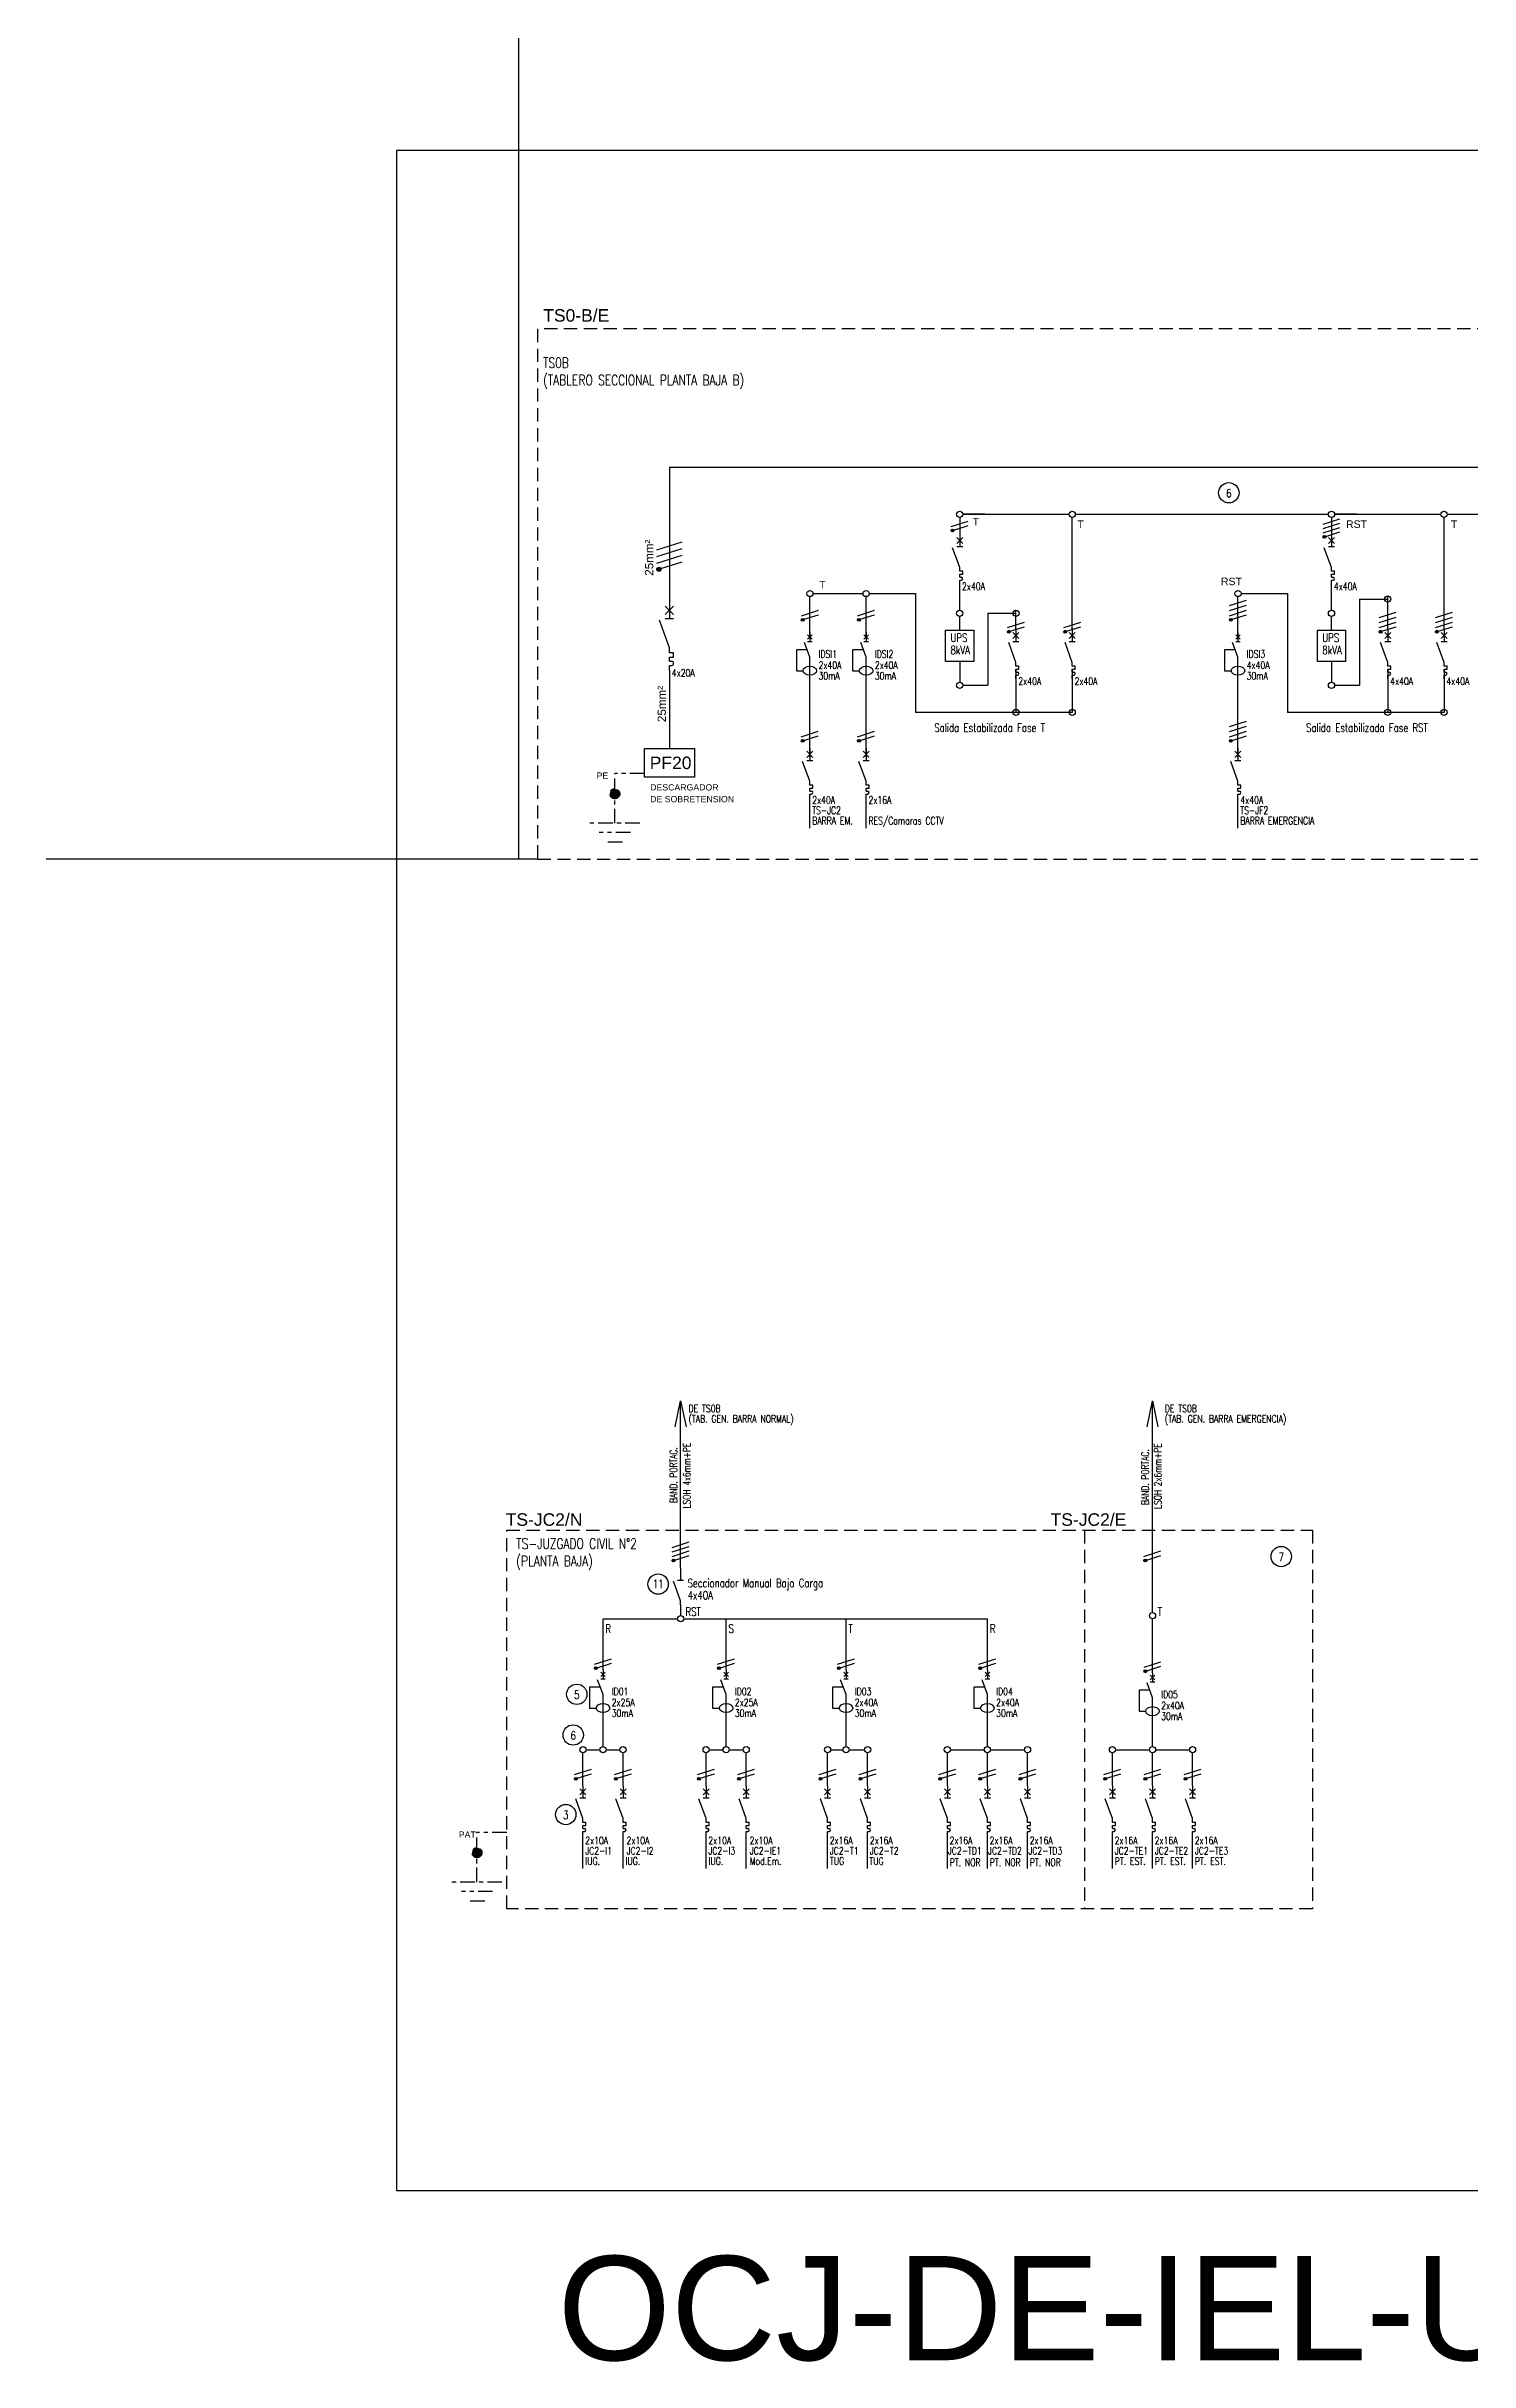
# Model space of a CAD drawing. Extents: x 3521 to 3783, y 1252 to 1654.
# Drawn here: x 3678.9 to 3713.1, y 1383.4 to 1438.9 of the extents above; entities that cross this region are included whole.
import ezdxf
from ezdxf.enums import TextEntityAlignment as Align

# ---------------------------------------------------------------- set-up
doc = ezdxf.new("R2010")
doc.units = 0
doc.linetypes.add('OCJ-ESQUEMAS UNIFILARES-CORREGIDOS IDO-REV.br$0$DASHED', pattern=[19.05, 12.7, -6.35])
doc.linetypes.add('OCJ-ESQUEMAS UNIFILARES-CORREGIDOS IDO-REV.br$0$EJE_5', pattern=[7.1, 5, -1, 0.1, -1])
for name, color, linetype in [('OCJ-ESQUEMAS UNIFILARES-CORREGIDOS IDO-REV.br$0$00-IE', 1, 'Continuous'), ('OCJ-ESQUEMAS UNIFILARES-CORREGIDOS IDO-REV.br$0$00-IE-CABLES', 10, 'Continuous'), ('OCJ-ESQUEMAS UNIFILARES-CORREGIDOS IDO-REV.br$0$01-ELE-APARATOS', 170, 'Continuous'), ('OCJ-ESQUEMAS UNIFILARES-CORREGIDOS IDO-REV.br$0$CABLES', 10, 'Continuous'), ('OCJ-ESQUEMAS UNIFILARES-CORREGIDOS IDO-REV.br$0$ELECTRIC', 4, 'Continuous'), ('OCJ-ESQUEMAS UNIFILARES-CORREGIDOS IDO-REV.br$0$NOMBRE DE PLANOS', 6, 'Continuous'), ('OCJ-ESQUEMAS UNIFILARES-CORREGIDOS IDO-REV.br$0$PAT', 80, 'Continuous'), ('OCJ-ESQUEMAS UNIFILARES-CORREGIDOS IDO-REV.br$0$TEXTO', 7, 'Continuous'), ('OCJ-ESQUEMAS UNIFILARES-CORREGIDOS IDO-REV.br$0$Textos', 4, 'Continuous')]:
    doc.layers.add(name, color=color, linetype=linetype)
doc.styles.add('OCJ-ESQUEMAS UNIFILARES-CORREGIDOS IDO-REV.br$0$ARIAL', font='arial.ttf', dxfattribs={"height": 0.2})
doc.styles.add('OCJ-ESQUEMAS UNIFILARES-CORREGIDOS IDO-REV.br$0$COTAS', font='sanss___.ttf', dxfattribs={"width": 0.7})
doc.styles.add('OCJ-ESQUEMAS UNIFILARES-CORREGIDOS IDO-REV.br$0$Electricidad', font='ROMANS.SHX', dxfattribs={"width": 0.75, "height": 0.175})
doc.styles.add('OCJ-ESQUEMAS UNIFILARES-CORREGIDOS IDO-REV.br$0$Standard', font='arial.ttf')

# ---------------------------------------------------------------- blocks, each defined once
blk = doc.blocks.new('OCJ-ESQUEMAS UNIFILARES-CORREGIDOS IDO-REV.br$0$Unif-Interruptor-Term')
for p, q in [((0, -1.013), (0.045, -1.013)), ((0, -1.103), (0.045, -1.103))]:
    blk.add_line(p, q)
for points in [[(-0.09, 0.177), (0.09, -0.003)], [(-0.09, -0.003), (0.09, 0.177)], [(0, 0.267), (0, -0.093)], [(0, -0.72), (-0.215, -0.128)], [(-0.09, -0.093), (0.09, -0.093)], [(0, -0.833), (0, -0.72)], [(0, -0.923), (0.09, -0.923), (0.09, -0.833), (0, -0.833)], [(0, -1.013), (0, -0.923)], [(0, -1.215), (0, -1.103)]]:
    blk.add_lwpolyline(points)
blk.add_arc((0.045, -1.058), 0.045, 270, 90)
blk = doc.blocks.new('OCJ-ESQUEMAS UNIFILARES-CORREGIDOS IDO-REV.br$0$Unif-Interruptor-Dif')
for points in [[(-0.068, 0.11), (0.068, -0.025)], [(-0.068, -0.025), (0.068, 0.11)], [(0, 0.177), (0, -0.093)], [(-0.081, -0.343), (-0.405, -0.343), (-0.405, -0.97), (-0.202, -0.97)], [(0, -0.565), (-0.162, -0.121)], [(-0.068, -0.093), (0.068, -0.093)], [(0, -1.308), (0, -0.565)]]:
    blk.add_lwpolyline(points)
blk.add_ellipse((0, -0.97), major_axis=(0.203, 0), ratio=0.670814)
blk = doc.blocks.new('OCJ-ESQUEMAS UNIFILARES-CORREGIDOS IDO-REV.br$0$ITM')
at = {"layer": 'OCJ-ESQUEMAS UNIFILARES-CORREGIDOS IDO-REV.br$0$01-ELE-APARATOS'}
for p, q in [((0, 0.225), (0.05, 0.225)), ((0, 0.125), (0.05, 0.125))]:
    blk.add_line(p, q, dxfattribs=at)
for points in [[(0, 0.55), (-0.239, 1.208)], [(-0.1, 1.55), (0.1, 1.35)], [(-0.1, 1.35), (0.1, 1.55)], [(-0.1, 1.25), (0.1, 1.25)], [(0, 1.65), (0, 1.25)], [(0, 0.425), (0, 0.55)], [(0, 0.325), (0.1, 0.325), (0.1, 0.425), (0, 0.425)], [(0, 0.225), (0, 0.325)], [(0, 0), (0, 0.125)]]:
    blk.add_lwpolyline(points, dxfattribs=at)
blk.add_arc((0.05, 0.175), 0.05, 270, 90, dxfattribs=at)
blk = doc.blocks.new('OCJ-ESQUEMAS UNIFILARES-CORREGIDOS IDO-REV.br$0$A$C7AFF483F')
for points in [[(0, 0.09), (-0.172, 0.564)], [(-0.072, 0.592), (0.072, 0.592)], [(0, 0.88), (0, 0.592)], [(0, 0), (0, 0.09)]]:
    blk.add_lwpolyline(points)

msp = doc.modelspace()

# ---------------------------------------------------------------- hatches: boundary and pattern name
at = {"layer": 'OCJ-ESQUEMAS UNIFILARES-CORREGIDOS IDO-REV.br$0$00-IE-CABLES'}
for points in [[(3700.627, 1427.279, 1), (3700.682, 1427.318, 1)], [(3709.549, 1427.128, 1), (3709.603, 1427.168, 1)], [(3697.033, 1425.14, 1), (3697.088, 1425.179, 1)], [(3698.383, 1425.14, 1), (3698.438, 1425.179, 1)], [(3707.304, 1425.14, 1), (3707.359, 1425.179, 1)], [(3701.977, 1424.853, 1), (3702.032, 1424.892, 1)], [(3703.327, 1424.853, 1), (3703.382, 1424.892, 1)], [(3710.899, 1424.853, 1), (3710.953, 1424.892, 1)], [(3712.249, 1424.853, 1), (3712.303, 1424.892, 1)], [(3697.032, 1422.237, 1), (3697.086, 1422.277, 1)], [(3698.382, 1422.237, 1), (3698.436, 1422.277, 1)], [(3707.303, 1422.237, 1), (3707.358, 1422.277, 1)], [(3693.931, 1402.575, 1), (3693.986, 1402.615, 1)], [(3705.252, 1402.575, 1), (3705.307, 1402.615, 1)], [(3692.07, 1399.992, 1), (3692.125, 1400.031, 1)], [(3695.024, 1399.992, 1), (3695.079, 1400.031, 1)], [(3697.901, 1399.992, 1), (3697.956, 1400.031, 1)], [(3701.294, 1399.992, 1), (3701.348, 1400.031, 1)], [(3705.254, 1399.917, 1), (3705.308, 1399.957, 1)], [(3691.589, 1397.339, 1), (3691.644, 1397.379, 1)], [(3692.551, 1397.339, 1), (3692.606, 1397.379, 1)], [(3694.543, 1397.339, 1), (3694.598, 1397.379, 1)], [(3695.505, 1397.339, 1), (3695.56, 1397.379, 1)], [(3697.457, 1397.339, 1), (3697.512, 1397.379, 1)], [(3698.419, 1397.339, 1), (3698.474, 1397.379, 1)], [(3700.332, 1397.339, 1), (3700.387, 1397.379, 1)], [(3701.294, 1397.339, 1), (3701.348, 1397.379, 1)], [(3702.255, 1397.339, 1), (3702.31, 1397.379, 1)], [(3704.292, 1397.339, 1), (3704.347, 1397.379, 1)], [(3705.254, 1397.339, 1), (3705.308, 1397.379, 1)], [(3706.216, 1397.339, 1), (3706.27, 1397.379, 1)]]:
    msp.add_hatch(color=256, dxfattribs=at).paths.add_polyline_path(points)
at = {"layer": 'OCJ-ESQUEMAS UNIFILARES-CORREGIDOS IDO-REV.br$0$CABLES'}
msp.add_hatch(color=256, dxfattribs=at).paths.add_polyline_path([(3693.65, 1426.401, 1), (3693.569, 1426.342, 1)])
at = {"layer": 'OCJ-ESQUEMAS UNIFILARES-CORREGIDOS IDO-REV.br$0$PAT', "linetype": 'OCJ-ESQUEMAS UNIFILARES-CORREGIDOS IDO-REV.br$0$EJE_5', "ltscale": 0.07}
h = msp.add_hatch(color=256, dxfattribs=at)
h.paths.add_polyline_path([(3692.431, 1420.986), (3692.671, 1420.986, 1)])
h.paths.add_polyline_path([(3692.671, 1420.986), (3692.551, 1420.986), (3692.551, 1420.866, 0.414214)])
h.paths.add_polyline_path([(3692.551, 1420.986), (3692.431, 1420.986, 0.414214), (3692.551, 1420.866)])
h = msp.add_hatch(color=256, dxfattribs=at)
h.paths.add_polyline_path([(3689.125, 1395.585), (3689.365, 1395.585, 1)])
h.paths.add_polyline_path([(3689.365, 1395.585), (3689.245, 1395.585), (3689.245, 1395.465, 0.414214)])
h.paths.add_polyline_path([(3689.245, 1395.585), (3689.125, 1395.585, 0.414214), (3689.245, 1395.465)])

# ---------------------------------------------------------------- linework, layer by layer
at = {"layer": 'OCJ-ESQUEMAS UNIFILARES-CORREGIDOS IDO-REV.br$0$00-IE'}
for p, q in [((3693.863, 1428.812), (3693.863, 1425.589)), ((3721.172, 1428.812), (3693.863, 1428.812)), ((3693.863, 1423.939), (3693.863, 1422.068))]:
    msp.add_line(p, q, dxfattribs=at)
at = {"layer": 'OCJ-ESQUEMAS UNIFILARES-CORREGIDOS IDO-REV.br$0$00-IE-CABLES'}
for p, q in [((3690.241, 1635.151), (3690.241, 1419.418)), ((3700.826, 1427.615), (3700.826, 1426.988)), ((3700.9, 1427.689), (3703.452, 1427.689)), ((3701.427, 1427.689), (3700.9, 1427.689)), ((3703.526, 1424.913), (3703.526, 1427.615)), ((3703.6, 1427.689), (3709.673, 1427.689)), ((3709.747, 1427.615), (3709.747, 1426.988)), ((3709.822, 1427.689), (3711.023, 1427.689)), ((3710.348, 1427.689), (3709.822, 1427.689)), ((3709.967, 1427.689), (3712.373, 1427.689)), ((3712.447, 1424.913), (3712.447, 1427.615)), ((3712.522, 1427.689), (3715.073, 1427.689)), ((3697.232, 1424.713), (3697.232, 1425.715)), ((3697.306, 1425.789), (3698.507, 1425.789)), ((3698.582, 1424.713), (3698.582, 1425.715)), ((3698.656, 1425.789), (3699.766, 1425.789)), ((3699.766, 1425.789), (3699.766, 1422.938)), ((3700.826, 1425.388), (3700.826, 1426.09)), ((3707.503, 1424.713), (3707.503, 1425.715)), ((3707.577, 1425.789), (3708.688, 1425.789)), ((3708.688, 1425.789), (3708.688, 1422.938)), ((3709.747, 1425.388), (3709.747, 1426.09)), ((3711.097, 1424.913), (3711.097, 1425.73)), ((3700.826, 1424.913), (3700.826, 1425.24)), ((3701.501, 1425.314), (3702.176, 1425.314)), ((3701.501, 1425.314), (3701.501, 1423.587)), ((3702.176, 1424.913), (3702.176, 1425.388)), ((3709.747, 1424.913), (3709.747, 1425.24)), ((3710.422, 1425.656), (3711.097, 1425.656)), ((3710.422, 1425.656), (3710.422, 1423.587)), ((3700.826, 1424.162), (3700.826, 1423.662)), ((3709.747, 1424.162), (3709.747, 1423.662)), ((3697.23, 1421.862), (3697.232, 1423.667)), ((3698.58, 1421.862), (3698.582, 1423.667)), ((3700.9, 1423.587), (3701.501, 1423.587)), ((3702.176, 1423.962), (3702.176, 1422.938)), ((3703.526, 1423.962), (3703.526, 1422.938)), ((3707.502, 1421.862), (3707.503, 1423.667)), ((3709.822, 1423.587), (3710.422, 1423.587)), ((3711.097, 1423.962), (3711.097, 1422.938)), ((3712.447, 1423.962), (3712.447, 1422.938)), ((3703.526, 1422.938), (3699.766, 1422.938)), ((3702.176, 1422.938), (3702.102, 1422.938)), ((3703.526, 1422.938), (3703.452, 1422.938)), ((3703.526, 1422.938), (3703.452, 1422.938)), ((3712.447, 1422.938), (3708.688, 1422.938)), ((3711.097, 1422.938), (3711.023, 1422.938)), ((3712.447, 1422.938), (3712.373, 1422.938)), ((3712.447, 1422.938), (3712.373, 1422.938)), ((3697.23, 1420.162), (3697.23, 1420.964)), ((3698.58, 1420.162), (3698.58, 1420.964)), ((3707.502, 1420.162), (3707.502, 1420.964)), ((3690.698, 1419.418), (3678.912, 1419.418)), ((3694.13, 1402.413), (3694.13, 1406.42)), ((3705.453, 1401.346), (3705.453, 1406.42)), ((3694.13, 1401.533), (3694.13, 1401.272)), ((3692.269, 1399.971), (3692.269, 1401.198)), ((3692.269, 1401.198), (3694.056, 1401.198)), ((3694.203, 1401.198), (3701.492, 1401.198)), ((3695.223, 1399.971), (3695.223, 1401.198)), ((3698.1, 1399.971), (3698.1, 1401.198)), ((3701.492, 1399.971), (3701.492, 1401.198)), ((3705.453, 1399.897), (3705.453, 1401.198)), ((3692.269, 1398.129), (3692.269, 1398.931)), ((3695.223, 1398.129), (3695.223, 1398.931)), ((3698.1, 1398.129), (3698.1, 1398.931)), ((3701.492, 1398.129), (3701.492, 1398.931)), ((3705.453, 1398.129), (3705.453, 1398.857)), ((3691.788, 1397.193), (3691.788, 1397.981)), ((3691.862, 1398.055), (3692.195, 1398.055)), ((3692.343, 1398.055), (3692.676, 1398.055)), ((3692.75, 1397.193), (3692.75, 1397.981)), ((3694.742, 1397.193), (3694.742, 1397.981)), ((3694.816, 1398.055), (3695.149, 1398.055)), ((3695.297, 1398.055), (3695.629, 1398.055)), ((3695.704, 1397.193), (3695.704, 1397.981)), ((3697.656, 1397.193), (3697.656, 1397.981)), ((3697.73, 1398.055), (3698.026, 1398.055)), ((3698.174, 1398.055), (3698.544, 1398.055)), ((3698.618, 1397.193), (3698.618, 1397.981)), ((3700.531, 1397.193), (3700.531, 1397.981)), ((3700.605, 1398.055), (3701.418, 1398.055)), ((3701.492, 1397.193), (3701.492, 1397.981)), ((3701.566, 1398.055), (3702.38, 1398.055)), ((3702.454, 1397.193), (3702.454, 1397.981)), ((3704.491, 1397.193), (3704.491, 1397.981)), ((3704.565, 1398.055), (3705.378, 1398.055)), ((3705.453, 1397.193), (3705.453, 1397.981)), ((3705.527, 1398.055), (3706.34, 1398.055)), ((3706.414, 1397.193), (3706.414, 1397.981)), ((3691.788, 1395.205), (3691.788, 1396.007)), ((3692.75, 1395.205), (3692.75, 1396.007)), ((3694.742, 1395.205), (3694.742, 1396.007)), ((3695.704, 1395.205), (3695.704, 1396.007)), ((3697.656, 1395.205), (3697.656, 1396.007)), ((3698.618, 1395.205), (3698.618, 1396.007)), ((3700.531, 1395.205), (3700.531, 1396.007)), ((3701.492, 1395.205), (3701.492, 1396.007)), ((3702.454, 1395.205), (3702.454, 1396.007)), ((3704.491, 1395.205), (3704.491, 1396.007)), ((3705.453, 1395.205), (3705.453, 1396.007)), ((3706.414, 1395.205), (3706.414, 1396.007))]:
    msp.add_line(p, q, dxfattribs=at)
for points in [[(3700.623, 1427.396), (3701.03, 1427.525)], [(3700.687, 1427.309), (3701.03, 1427.417)], [(3709.544, 1427.453), (3709.951, 1427.582)], [(3709.544, 1427.345), (3709.951, 1427.474)], [(3709.544, 1427.246), (3709.951, 1427.375)], [(3709.608, 1427.158), (3709.951, 1427.267)], [(3697.028, 1425.257), (3697.435, 1425.386)], [(3697.092, 1425.17), (3697.435, 1425.278)], [(3698.378, 1425.257), (3698.785, 1425.386)], [(3698.442, 1425.17), (3698.785, 1425.278)], [(3707.3, 1425.501), (3707.707, 1425.63)], [(3707.3, 1425.379), (3707.707, 1425.508)], [(3707.3, 1425.257), (3707.707, 1425.386)], [(3707.364, 1425.17), (3707.707, 1425.278)], [(3710.894, 1425.215), (3711.301, 1425.343)], [(3710.894, 1425.092), (3711.301, 1425.221)], [(3712.244, 1425.215), (3712.651, 1425.343)], [(3712.244, 1425.092), (3712.651, 1425.221)], [(3701.973, 1424.97), (3702.38, 1425.099)], [(3702.037, 1424.883), (3702.38, 1424.991)], [(3703.323, 1424.97), (3703.73, 1425.099)], [(3703.387, 1424.883), (3703.73, 1424.991)], [(3710.894, 1424.97), (3711.301, 1425.099)], [(3710.958, 1424.883), (3711.301, 1424.991)], [(3712.244, 1424.97), (3712.651, 1425.099)], [(3712.308, 1424.883), (3712.651, 1424.991)], [(3697.027, 1422.355), (3697.434, 1422.484)], [(3697.091, 1422.267), (3697.434, 1422.376)], [(3698.377, 1422.355), (3698.784, 1422.484)], [(3698.441, 1422.267), (3698.784, 1422.376)], [(3707.298, 1422.599), (3707.705, 1422.728)], [(3707.298, 1422.477), (3707.705, 1422.606)], [(3707.298, 1422.355), (3707.705, 1422.484)], [(3707.363, 1422.267), (3707.705, 1422.376)], [(3693.999, 1405.802), (3694.13, 1406.42), (3694.26, 1405.802)], [(3705.322, 1405.802), (3705.453, 1406.42), (3705.583, 1405.802)], [(3693.926, 1402.909), (3694.333, 1403.038)], [(3693.926, 1402.801), (3694.333, 1402.93)], [(3693.926, 1402.693), (3694.333, 1402.822)], [(3693.99, 1402.605), (3694.333, 1402.714)], [(3705.247, 1402.693), (3705.654, 1402.822)], [(3705.312, 1402.605), (3705.654, 1402.714)], [(3692.065, 1400.109), (3692.472, 1400.238)], [(3695.019, 1400.109), (3695.426, 1400.238)], [(3697.896, 1400.109), (3698.303, 1400.238)], [(3701.289, 1400.109), (3701.696, 1400.238)], [(3705.249, 1400.035), (3705.656, 1400.164)], [(3692.13, 1400.022), (3692.472, 1400.13)], [(3695.084, 1400.022), (3695.426, 1400.13)], [(3697.961, 1400.022), (3698.303, 1400.13)], [(3701.353, 1400.022), (3701.696, 1400.13)], [(3705.313, 1399.947), (3705.656, 1400.056)], [(3691.584, 1397.457), (3691.991, 1397.586)], [(3691.649, 1397.369), (3691.991, 1397.478)], [(3692.546, 1397.457), (3692.953, 1397.586)], [(3692.61, 1397.369), (3692.953, 1397.478)], [(3694.538, 1397.457), (3694.945, 1397.586)], [(3694.603, 1397.369), (3694.945, 1397.478)], [(3695.5, 1397.457), (3695.907, 1397.586)], [(3695.564, 1397.369), (3695.907, 1397.478)], [(3697.452, 1397.457), (3697.859, 1397.586)], [(3697.517, 1397.369), (3697.859, 1397.478)], [(3698.414, 1397.457), (3698.821, 1397.586)], [(3698.478, 1397.369), (3698.821, 1397.478)], [(3700.327, 1397.457), (3700.734, 1397.586)], [(3700.391, 1397.369), (3700.734, 1397.478)], [(3701.289, 1397.457), (3701.696, 1397.586)], [(3701.353, 1397.369), (3701.696, 1397.478)], [(3702.25, 1397.457), (3702.657, 1397.586)], [(3702.315, 1397.369), (3702.657, 1397.478)], [(3704.287, 1397.457), (3704.694, 1397.586)], [(3704.352, 1397.369), (3704.694, 1397.478)], [(3705.249, 1397.457), (3705.656, 1397.586)], [(3705.313, 1397.369), (3705.656, 1397.478)], [(3706.211, 1397.457), (3706.618, 1397.586)], [(3706.275, 1397.369), (3706.618, 1397.478)]]:
    msp.add_lwpolyline(points, dxfattribs=at)
at = {"layer": 'OCJ-ESQUEMAS UNIFILARES-CORREGIDOS IDO-REV.br$0$00-IE-CABLES', "color": 3}
msp.add_lwpolyline([(3693.265, 1422.068), (3694.462, 1422.068), (3694.462, 1421.386), (3693.265, 1421.386)], close=True, dxfattribs=at)
at = {"layer": 'OCJ-ESQUEMAS UNIFILARES-CORREGIDOS IDO-REV.br$0$00-IE-CABLES'}
for centre, radius in [((3700.826, 1427.689), 0.0741), ((3703.526, 1427.689), 0.0741), ((3709.747, 1427.689), 0.0741), ((3712.447, 1427.689), 0.0741), ((3700.655, 1427.299), 0.0338), ((3709.576, 1427.148), 0.0338), ((3697.232, 1425.789), 0.0741), ((3698.582, 1425.789), 0.0741), ((3707.503, 1425.789), 0.0741), ((3711.097, 1425.656), 0.0741), ((3697.06, 1425.159), 0.0338), ((3698.41, 1425.159), 0.0338), ((3700.826, 1425.314), 0.0741), ((3702.176, 1425.314), 0.0741), ((3707.332, 1425.159), 0.0338), ((3709.747, 1425.314), 0.0741), ((3702.005, 1424.873), 0.0338), ((3703.355, 1424.873), 0.0338), ((3710.926, 1424.873), 0.0338), ((3712.276, 1424.873), 0.0338), ((3700.826, 1423.587), 0.0741), ((3709.747, 1423.587), 0.0741), ((3702.176, 1422.938), 0.0741), ((3703.526, 1422.938), 0.0741), ((3703.526, 1422.938), 0.0741), ((3711.097, 1422.938), 0.0741), ((3712.447, 1422.938), 0.0741), ((3712.447, 1422.938), 0.0741), ((3697.059, 1422.257), 0.0338), ((3698.409, 1422.257), 0.0338), ((3707.331, 1422.257), 0.0338), ((3693.958, 1402.595), 0.0338), ((3705.279, 1402.595), 0.0338), ((3694.13, 1401.198), 0.0741), ((3705.453, 1401.272), 0.0741), ((3692.097, 1400.011), 0.0338), ((3695.051, 1400.011), 0.0338), ((3697.928, 1400.011), 0.0338), ((3701.321, 1400.011), 0.0338), ((3705.281, 1399.937), 0.0338), ((3691.788, 1398.055), 0.0741), ((3692.269, 1398.055), 0.0741), ((3692.75, 1398.055), 0.0741), ((3694.742, 1398.055), 0.0741), ((3695.223, 1398.055), 0.0741), ((3695.704, 1398.055), 0.0741), ((3697.656, 1398.055), 0.0741), ((3698.1, 1398.055), 0.0741), ((3698.618, 1398.055), 0.0741), ((3700.531, 1398.055), 0.0741), ((3701.492, 1398.055), 0.0741), ((3702.454, 1398.055), 0.0741), ((3704.491, 1398.055), 0.0741), ((3705.453, 1398.055), 0.0741), ((3706.414, 1398.055), 0.0741), ((3691.617, 1397.359), 0.0338), ((3692.578, 1397.359), 0.0338), ((3694.571, 1397.359), 0.0338), ((3695.532, 1397.359), 0.0338), ((3697.485, 1397.359), 0.0338), ((3698.446, 1397.359), 0.0338), ((3700.359, 1397.359), 0.0338), ((3701.321, 1397.359), 0.0338), ((3702.283, 1397.359), 0.0338), ((3704.319, 1397.359), 0.0338), ((3705.281, 1397.359), 0.0338), ((3706.243, 1397.359), 0.0338)]:
    msp.add_circle(centre, radius, dxfattribs=at)
at = {"layer": 'OCJ-ESQUEMAS UNIFILARES-CORREGIDOS IDO-REV.br$0$01-ELE-APARATOS'}
for points in [[(3701.164, 1424.162), (3700.489, 1424.162), (3700.489, 1424.913), (3701.164, 1424.913)], [(3710.085, 1424.162), (3709.41, 1424.162), (3709.41, 1424.913), (3710.085, 1424.913)]]:
    msp.add_lwpolyline(points, close=True, dxfattribs=at)
at = {"layer": 'OCJ-ESQUEMAS UNIFILARES-CORREGIDOS IDO-REV.br$0$CABLES'}
for points in [[(3693.562, 1426.836), (3694.165, 1427.027)], [(3693.562, 1426.676), (3694.165, 1426.867)], [(3693.562, 1426.516), (3694.165, 1426.707)], [(3693.657, 1426.386), (3694.165, 1426.547)]]:
    msp.add_lwpolyline(points, dxfattribs=at)
msp.add_circle((3693.609, 1426.371), 0.05, dxfattribs=at)
at = {"layer": 'OCJ-ESQUEMAS UNIFILARES-CORREGIDOS IDO-REV.br$0$ELECTRIC', "linetype": 'OCJ-ESQUEMAS UNIFILARES-CORREGIDOS IDO-REV.br$0$DASHED', "ltscale": 0.025}
for points in [[(3690.698, 1419.418), (3767.373, 1419.418), (3767.373, 1432.138), (3690.698, 1432.138)], [(3689.959, 1403.323), (3709.291, 1403.323), (3709.291, 1394.238), (3689.959, 1394.238)]]:
    msp.add_lwpolyline(points, close=True, dxfattribs=at)
msp.add_lwpolyline([(3703.823, 1403.323), (3703.823, 1394.238)], dxfattribs=at)
at = {"layer": 'OCJ-ESQUEMAS UNIFILARES-CORREGIDOS IDO-REV.br$0$NOMBRE DE PLANOS'}
msp.add_lwpolyline([(3687.314, 1387.481), (3783.054, 1387.481), (3783.054, 1436.416), (3687.314, 1436.416)], close=True, dxfattribs=at)
at = {"layer": 'OCJ-ESQUEMAS UNIFILARES-CORREGIDOS IDO-REV.br$0$PAT', "linetype": 'OCJ-ESQUEMAS UNIFILARES-CORREGIDOS IDO-REV.br$0$EJE_5', "ltscale": 0.07}
for p, q in [((3693.265, 1421.473), (3692.551, 1421.473)), ((3692.551, 1421.003), (3692.551, 1421.473)), ((3692.551, 1420.278), (3692.551, 1420.986)), ((3693.151, 1420.278), (3691.951, 1420.278)), ((3692.926, 1420.053), (3692.176, 1420.053)), ((3692.738, 1419.828), (3692.363, 1419.828)), ((3689.959, 1396.072), (3689.245, 1396.072)), ((3689.245, 1395.601), (3689.245, 1396.072)), ((3689.245, 1394.876), (3689.245, 1395.585)), ((3689.845, 1394.876), (3688.645, 1394.876)), ((3689.62, 1394.651), (3688.87, 1394.651)), ((3689.433, 1394.426), (3689.058, 1394.426))]:
    msp.add_line(p, q, dxfattribs=at)
for centre in [(3692.551, 1420.986), (3692.551, 1420.986), (3689.245, 1395.585), (3689.245, 1395.585)]:
    msp.add_circle(centre, 0.12, dxfattribs=at)
at = {"layer": 'OCJ-ESQUEMAS UNIFILARES-CORREGIDOS IDO-REV.br$0$TEXTO'}
for centre in [(3707.284, 1428.205), (3708.542, 1402.689), (3693.592, 1402.028), (3691.64, 1399.384), (3691.553, 1398.408), (3691.374, 1396.5)]:
    msp.add_circle(centre, 0.244, dxfattribs=at)

# ---------------------------------------------------------------- block references
at = {"layer": 'OCJ-ESQUEMAS UNIFILARES-CORREGIDOS IDO-REV.br$0$01-ELE-APARATOS', "xscale": 0.7999999999999546, "yscale": 0.7999999999999546, "zscale": 0.7999999999999546}
for name, p in [('OCJ-ESQUEMAS UNIFILARES-CORREGIDOS IDO-REV.br$0$Unif-Interruptor-Term', (3700.826, 1426.988)), ('OCJ-ESQUEMAS UNIFILARES-CORREGIDOS IDO-REV.br$0$Unif-Interruptor-Term', (3709.747, 1426.988)), ('OCJ-ESQUEMAS UNIFILARES-CORREGIDOS IDO-REV.br$0$Unif-Interruptor-Dif', (3697.232, 1424.713)), ('OCJ-ESQUEMAS UNIFILARES-CORREGIDOS IDO-REV.br$0$Unif-Interruptor-Dif', (3698.582, 1424.713)), ('OCJ-ESQUEMAS UNIFILARES-CORREGIDOS IDO-REV.br$0$Unif-Interruptor-Term', (3702.176, 1424.713)), ('OCJ-ESQUEMAS UNIFILARES-CORREGIDOS IDO-REV.br$0$Unif-Interruptor-Term', (3703.526, 1424.713)), ('OCJ-ESQUEMAS UNIFILARES-CORREGIDOS IDO-REV.br$0$Unif-Interruptor-Dif', (3707.503, 1424.713)), ('OCJ-ESQUEMAS UNIFILARES-CORREGIDOS IDO-REV.br$0$Unif-Interruptor-Term', (3711.097, 1424.713)), ('OCJ-ESQUEMAS UNIFILARES-CORREGIDOS IDO-REV.br$0$Unif-Interruptor-Term', (3712.447, 1424.713)), ('OCJ-ESQUEMAS UNIFILARES-CORREGIDOS IDO-REV.br$0$Unif-Interruptor-Term', (3697.23, 1421.862)), ('OCJ-ESQUEMAS UNIFILARES-CORREGIDOS IDO-REV.br$0$Unif-Interruptor-Term', (3698.58, 1421.862)), ('OCJ-ESQUEMAS UNIFILARES-CORREGIDOS IDO-REV.br$0$Unif-Interruptor-Term', (3707.502, 1421.862)), ('OCJ-ESQUEMAS UNIFILARES-CORREGIDOS IDO-REV.br$0$Unif-Interruptor-Dif', (3692.269, 1399.829)), ('OCJ-ESQUEMAS UNIFILARES-CORREGIDOS IDO-REV.br$0$Unif-Interruptor-Dif', (3695.223, 1399.829)), ('OCJ-ESQUEMAS UNIFILARES-CORREGIDOS IDO-REV.br$0$Unif-Interruptor-Dif', (3698.1, 1399.829)), ('OCJ-ESQUEMAS UNIFILARES-CORREGIDOS IDO-REV.br$0$Unif-Interruptor-Dif', (3701.492, 1399.829)), ('OCJ-ESQUEMAS UNIFILARES-CORREGIDOS IDO-REV.br$0$Unif-Interruptor-Dif', (3705.453, 1399.755)), ('OCJ-ESQUEMAS UNIFILARES-CORREGIDOS IDO-REV.br$0$Unif-Interruptor-Term', (3691.788, 1396.979)), ('OCJ-ESQUEMAS UNIFILARES-CORREGIDOS IDO-REV.br$0$Unif-Interruptor-Term', (3692.75, 1396.979)), ('OCJ-ESQUEMAS UNIFILARES-CORREGIDOS IDO-REV.br$0$Unif-Interruptor-Term', (3694.742, 1396.979)), ('OCJ-ESQUEMAS UNIFILARES-CORREGIDOS IDO-REV.br$0$Unif-Interruptor-Term', (3695.704, 1396.979)), ('OCJ-ESQUEMAS UNIFILARES-CORREGIDOS IDO-REV.br$0$Unif-Interruptor-Term', (3697.656, 1396.979)), ('OCJ-ESQUEMAS UNIFILARES-CORREGIDOS IDO-REV.br$0$Unif-Interruptor-Term', (3698.618, 1396.979)), ('OCJ-ESQUEMAS UNIFILARES-CORREGIDOS IDO-REV.br$0$Unif-Interruptor-Term', (3700.531, 1396.979)), ('OCJ-ESQUEMAS UNIFILARES-CORREGIDOS IDO-REV.br$0$Unif-Interruptor-Term', (3701.492, 1396.979)), ('OCJ-ESQUEMAS UNIFILARES-CORREGIDOS IDO-REV.br$0$Unif-Interruptor-Term', (3702.454, 1396.979)), ('OCJ-ESQUEMAS UNIFILARES-CORREGIDOS IDO-REV.br$0$Unif-Interruptor-Term', (3704.491, 1396.979)), ('OCJ-ESQUEMAS UNIFILARES-CORREGIDOS IDO-REV.br$0$Unif-Interruptor-Term', (3705.453, 1396.979)), ('OCJ-ESQUEMAS UNIFILARES-CORREGIDOS IDO-REV.br$0$Unif-Interruptor-Term', (3706.414, 1396.979))]:
    msp.add_blockref(name, p, dxfattribs=at)
at = {"layer": 'OCJ-ESQUEMAS UNIFILARES-CORREGIDOS IDO-REV.br$0$01-ELE-APARATOS'}
for name, p in [('OCJ-ESQUEMAS UNIFILARES-CORREGIDOS IDO-REV.br$0$ITM', (3693.863, 1423.939)), ('OCJ-ESQUEMAS UNIFILARES-CORREGIDOS IDO-REV.br$0$A$C7AFF483F', (3694.13, 1401.533))]:
    msp.add_blockref(name, p, dxfattribs=at)

# ---------------------------------------------------------------- texts
at = {"layer": 'OCJ-ESQUEMAS UNIFILARES-CORREGIDOS IDO-REV.br$0$NOMBRE DE PLANOS', "insert": (3691.181, 1385.911), "char_height": 2.5, "attachment_point": 1, "style": 'OCJ-ESQUEMAS UNIFILARES-CORREGIDOS IDO-REV.br$0$Standard'}
msp.add_mtext_dynamic_manual_height_columns('OCJ-DE-IEL-UNI-000-009', width=92.70233, gutter_width=12.5, heights=[0], dxfattribs=at)
at = {"layer": 'OCJ-ESQUEMAS UNIFILARES-CORREGIDOS IDO-REV.br$0$TEXTO'}
for s, height, style, p in [('TS0-B/E', 0.3, 'OCJ-ESQUEMAS UNIFILARES-CORREGIDOS IDO-REV.br$0$ARIAL', (3690.835, 1432.31)), ('T', 0.18, 'OCJ-ESQUEMAS UNIFILARES-CORREGIDOS IDO-REV.br$0$Standard', (3701.14, 1427.424)), ('T', 0.18, 'OCJ-ESQUEMAS UNIFILARES-CORREGIDOS IDO-REV.br$0$Standard', (3703.652, 1427.363)), ('RST', 0.18, 'OCJ-ESQUEMAS UNIFILARES-CORREGIDOS IDO-REV.br$0$Standard', (3710.096, 1427.363)), ('T', 0.18, 'OCJ-ESQUEMAS UNIFILARES-CORREGIDOS IDO-REV.br$0$Standard', (3712.611, 1427.363)), ('T', 0.18, 'OCJ-ESQUEMAS UNIFILARES-CORREGIDOS IDO-REV.br$0$Standard', (3697.454, 1425.912)), ('RST', 0.18, 'OCJ-ESQUEMAS UNIFILARES-CORREGIDOS IDO-REV.br$0$Standard', (3707.095, 1425.989)), ('PE', 0.15, 'OCJ-ESQUEMAS UNIFILARES-CORREGIDOS IDO-REV.br$0$ARIAL', (3692.115, 1421.346)), ('DESCARGADOR ', 0.15, 'OCJ-ESQUEMAS UNIFILARES-CORREGIDOS IDO-REV.br$0$ARIAL', (3693.4, 1421.065)), ('DE SOBRETENSION', 0.15, 'OCJ-ESQUEMAS UNIFILARES-CORREGIDOS IDO-REV.br$0$ARIAL', (3693.4, 1420.783)), ('TS-JC2/N', 0.3, 'OCJ-ESQUEMAS UNIFILARES-CORREGIDOS IDO-REV.br$0$ARIAL', (3689.935, 1403.426)), ('TS-JC2/E', 0.3, 'OCJ-ESQUEMAS UNIFILARES-CORREGIDOS IDO-REV.br$0$ARIAL', (3703.008, 1403.426)), ('PAT', 0.15, 'OCJ-ESQUEMAS UNIFILARES-CORREGIDOS IDO-REV.br$0$ARIAL', (3688.809, 1395.944))]:
    msp.add_text(s, height=height, dxfattribs=dict(at, style=style)).set_placement(p)
at = {"layer": 'OCJ-ESQUEMAS UNIFILARES-CORREGIDOS IDO-REV.br$0$TEXTO', "style": 'OCJ-ESQUEMAS UNIFILARES-CORREGIDOS IDO-REV.br$0$Electricidad', "width": 0.75}
for s, height, p in [('TS0B', 0.25, (3690.833, 1431.199)), ('(TABLERO SECCIONAL PLANTA BAJA B)', 0.25, (3690.833, 1430.783)), ('6', 0.2, (3707.22, 1428.095)), ('2x40A', 0.18, (3700.883, 1425.872)), ('4x40A', 0.18, (3709.805, 1425.872)), ('UPS ', 0.2, (3700.605, 1424.629)), ('UPS ', 0.2, (3709.526, 1424.629)), ('2x40A', 0.18, (3697.44, 1423.982)), ('IDSI1', 0.18, (3697.44, 1424.247)), ('2x40A', 0.18, (3698.79, 1423.982)), ('IDSI2', 0.18, (3698.79, 1424.247)), ('8kVA', 0.2, (3700.605, 1424.332)), ('4x40A', 0.18, (3707.712, 1423.982)), ('IDSI3', 0.18, (3707.712, 1424.247)), ('8kVA', 0.2, (3709.526, 1424.332)), ('4x20A', 0.18, (3693.92, 1423.795)), ('30mA', 0.18, (3697.44, 1423.725)), ('30mA', 0.18, (3698.79, 1423.725)), ('2x40A', 0.18, (3702.233, 1423.597)), ('2x40A', 0.18, (3703.583, 1423.597)), ('30mA', 0.18, (3707.712, 1423.725)), ('4x40A', 0.18, (3711.155, 1423.597)), ('4x40A', 0.18, (3712.505, 1423.597)), ('Salida Estabilizada Fase T', 0.2, (3700.217, 1422.47)), ('Salida Estabilizada Fase RST', 0.2, (3709.138, 1422.47)), ('2x40A', 0.18, (3697.288, 1420.746)), ('2x16A', 0.18, (3698.638, 1420.746)), ('4x40A', 0.18, (3707.559, 1420.746)), ('TS-JC2', 0.18, (3697.288, 1420.498)), ('BARRA EM.', 0.18, (3697.288, 1420.25)), ('RES/Camaras CCTV', 0.18, (3698.638, 1420.25)), ('TS-JF2', 0.18, (3707.559, 1420.498)), ('BARRA EMERGENCIA', 0.18, (3707.559, 1420.25)), ('DE TS0B', 0.18, (3694.321, 1406.15)), ('DE TS0B', 0.18, (3705.747, 1406.15)), ('(TAB. GEN. BARRA NORMAL)', 0.18, (3694.321, 1405.902)), ('(TAB. GEN. BARRA EMERGENCIA)', 0.18, (3705.747, 1405.902)), ('TS-JUZGADO CIVIL N°2', 0.25, (3690.188, 1402.872)), ('(PLANTA BAJA)', 0.25, (3690.188, 1402.455)), ('7', 0.2, (3708.478, 1402.579)), ('11', 0.2, (3693.464, 1401.934)), ('Seccionador Manual Bajo Carga', 0.2, (3694.297, 1401.953)), ('4x40A', 0.2, (3694.297, 1401.662)), ('RST', 0.2, (3694.248, 1401.266)), ('T', 0.2, (3705.578, 1401.266)), ('R', 0.2, (3692.326, 1400.86)), ('S', 0.2, (3695.28, 1400.86)), ('T', 0.2, (3698.157, 1400.86)), ('R', 0.2, (3701.55, 1400.86)), ('5', 0.2, (3691.576, 1399.274)), ('2x25A', 0.18, (3692.478, 1399.099)), ('ID01', 0.18, (3692.478, 1399.363)), ('2x25A', 0.18, (3695.432, 1399.099)), ('ID02', 0.18, (3695.432, 1399.363)), ('2x40A', 0.18, (3698.309, 1399.099)), ('ID03', 0.18, (3698.309, 1399.363)), ('2x40A', 0.18, (3701.701, 1399.099)), ('ID04', 0.18, (3701.701, 1399.363)), ('2x40A', 0.18, (3705.661, 1399.024)), ('ID05', 0.18, (3705.661, 1399.289)), ('6', 0.2, (3691.489, 1398.298)), ('30mA', 0.18, (3692.478, 1398.842)), ('30mA', 0.18, (3695.432, 1398.842)), ('30mA', 0.18, (3698.309, 1398.842)), ('30mA', 0.18, (3701.701, 1398.842)), ('30mA', 0.18, (3705.661, 1398.768)), ('3', 0.2, (3691.31, 1396.39)), ('JC2-I1', 0.18, (3691.845, 1395.541)), ('2x10A', 0.18, (3691.841, 1395.789)), ('JC2-I2', 0.18, (3692.837, 1395.541)), ('2x10A', 0.18, (3692.833, 1395.789)), ('JC2-I3', 0.18, (3694.799, 1395.541)), ('2x10A', 0.18, (3694.795, 1395.789)), ('JC2-IE1', 0.18, (3695.791, 1395.541)), ('2x10A', 0.18, (3695.787, 1395.789)), ('JC2-T1', 0.18, (3697.713, 1395.541)), ('2x16A', 0.18, (3697.709, 1395.789)), ('JC2-T2', 0.18, (3698.673, 1395.541)), ('2x16A', 0.18, (3698.67, 1395.789)), ('JC2-TD1', 0.18, (3700.545, 1395.541)), ('2x16A', 0.18, (3700.583, 1395.789)), ('JC2-TD2', 0.18, (3701.508, 1395.541)), ('2x16A', 0.18, (3701.545, 1395.789)), ('JC2-TD3', 0.18, (3702.476, 1395.541)), ('2x16A', 0.18, (3702.507, 1395.789)), ('JC2-TE1', 0.18, (3704.548, 1395.541)), ('2x16A', 0.18, (3704.544, 1395.789)), ('JC2-TE2', 0.18, (3705.51, 1395.541)), ('2x16A', 0.18, (3705.505, 1395.789)), ('JC2-TE3', 0.18, (3706.471, 1395.541)), ('2x16A', 0.18, (3706.467, 1395.789)), ('IUG.', 0.18, (3691.845, 1395.295)), ('IUG.', 0.18, (3692.807, 1395.295)), ('IUG.', 0.18, (3694.799, 1395.295)), ('Mod.Em.', 0.18, (3695.791, 1395.292)), ('TUG', 0.18, (3697.713, 1395.295)), ('TUG', 0.18, (3698.66, 1395.292)), ('PT. NOR', 0.18, (3700.588, 1395.264)), ('PT. NOR', 0.18, (3701.549, 1395.264)), ('PT. NOR', 0.18, (3702.511, 1395.264)), ('PT. EST.', 0.18, (3704.548, 1395.292)), ('PT. EST.', 0.18, (3705.51, 1395.292)), ('PT. EST.', 0.18, (3706.471, 1395.292))]:
    msp.add_text(s, height=height, dxfattribs=at).set_placement(p)
at = {"layer": 'OCJ-ESQUEMAS UNIFILARES-CORREGIDOS IDO-REV.br$0$TEXTO', "style": 'OCJ-ESQUEMAS UNIFILARES-CORREGIDOS IDO-REV.br$0$ARIAL'}
for p in [(3693.475, 1426.649), (3693.779, 1423.139)]:
    msp.add_text('25mm²', height=0.2, rotation=90, dxfattribs=at).set_placement(p, align=Align.CENTER)
at = {"layer": 'OCJ-ESQUEMAS UNIFILARES-CORREGIDOS IDO-REV.br$0$TEXTO', "style": 'OCJ-ESQUEMAS UNIFILARES-CORREGIDOS IDO-REV.br$0$Electricidad', "width": 0.75}
for s, p in [('BAND. PORTAC.', (3694.045, 1404.641)), ('LSOH 4x6mm+PE', (3694.367, 1404.631)), ('BAND. PORTAC.', (3705.364, 1404.593)), ('LSOH 2x6mm+PE', (3705.666, 1404.618))]:
    msp.add_text(s, height=0.175, rotation=90, dxfattribs=at).set_placement(p, align=Align.CENTER)
at = {"layer": 'OCJ-ESQUEMAS UNIFILARES-CORREGIDOS IDO-REV.br$0$Textos', "style": 'OCJ-ESQUEMAS UNIFILARES-CORREGIDOS IDO-REV.br$0$COTAS'}
msp.add_text('PF20', height=0.3, dxfattribs=at).set_placement((3693.39, 1421.577))

doc.saveas('drawing.dxf')
